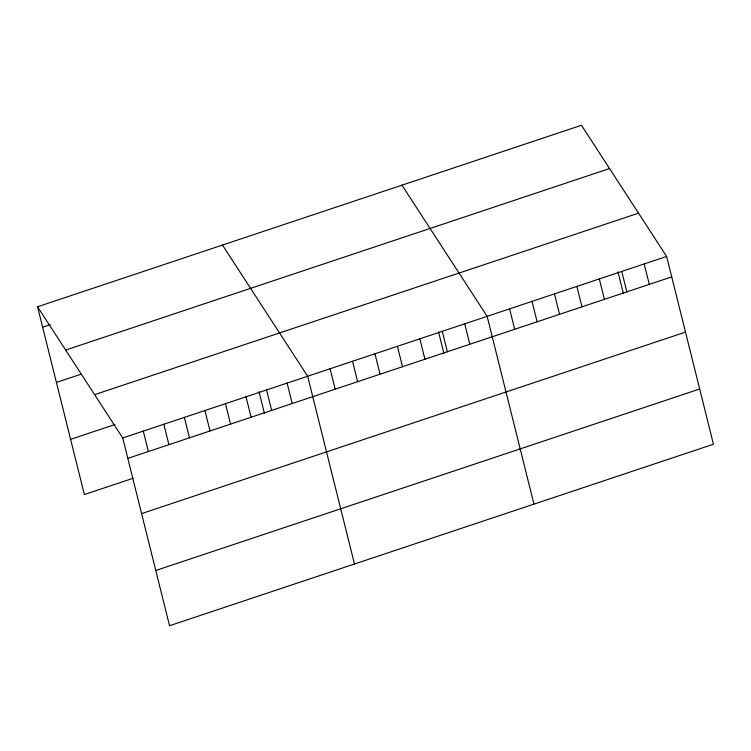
<?xml version="1.0" encoding="UTF-8"?>
<svg xmlns="http://www.w3.org/2000/svg" width="751" height="751" viewBox="0 0 751 751"><rect width="100%" height="100%" fill="white"/><g stroke="black" fill="none" stroke-linecap="round" stroke-linejoin="round"><path stroke-width="1.13" d="M37.55 306.774L581.452 125.276L666.635 256.457L713.45 444.226L169.548 625.724L122.732 437.955L37.55 306.774L84.365 494.543L133.03 478.312M42.647 327.201L50.214 324.676M65.656 350.06L609.559 168.562M56.409 382.428L81.286 374.129M94.626 394.66L638.519 213.162M70.594 439.326L114.941 424.531M122.732 437.955L666.635 256.457M127.83 458.382L671.723 276.884M141.592 513.6L685.494 332.111M155.776 570.497L699.679 388.999M401.963 185.168L487.146 316.349L533.961 504.118M222.474 245.07L307.657 376.242L354.472 564.01M644.198 263.939L649.296 284.376M621.762 271.43L626.86 291.857M618.007 271.9L623.405 293.557M599.326 278.912L604.424 299.349M576.89 286.403L581.987 306.83M554.454 293.885L559.551 314.322M532.018 301.376L537.115 321.803M509.582 308.858L514.679 329.295M464.709 323.831L469.807 344.268M442.273 331.322L447.371 351.75M438.518 331.801L443.925 353.449M419.837 338.804L424.935 359.241M397.401 346.295L402.498 366.723M374.965 353.777L380.062 374.214M352.529 361.269L357.626 381.696M330.093 368.75L335.19 389.187M287.107 383.094L292.205 403.531M266.567 389.957L271.655 410.384M259.039 391.693L264.436 413.35M246.018 396.81L251.106 417.246M225.469 403.672L230.566 424.099M204.92 410.525L210.017 430.952M184.37 417.378L189.468 437.814M163.831 424.24L168.919 444.667M143.281 431.093L148.369 451.52"/></g></svg>
